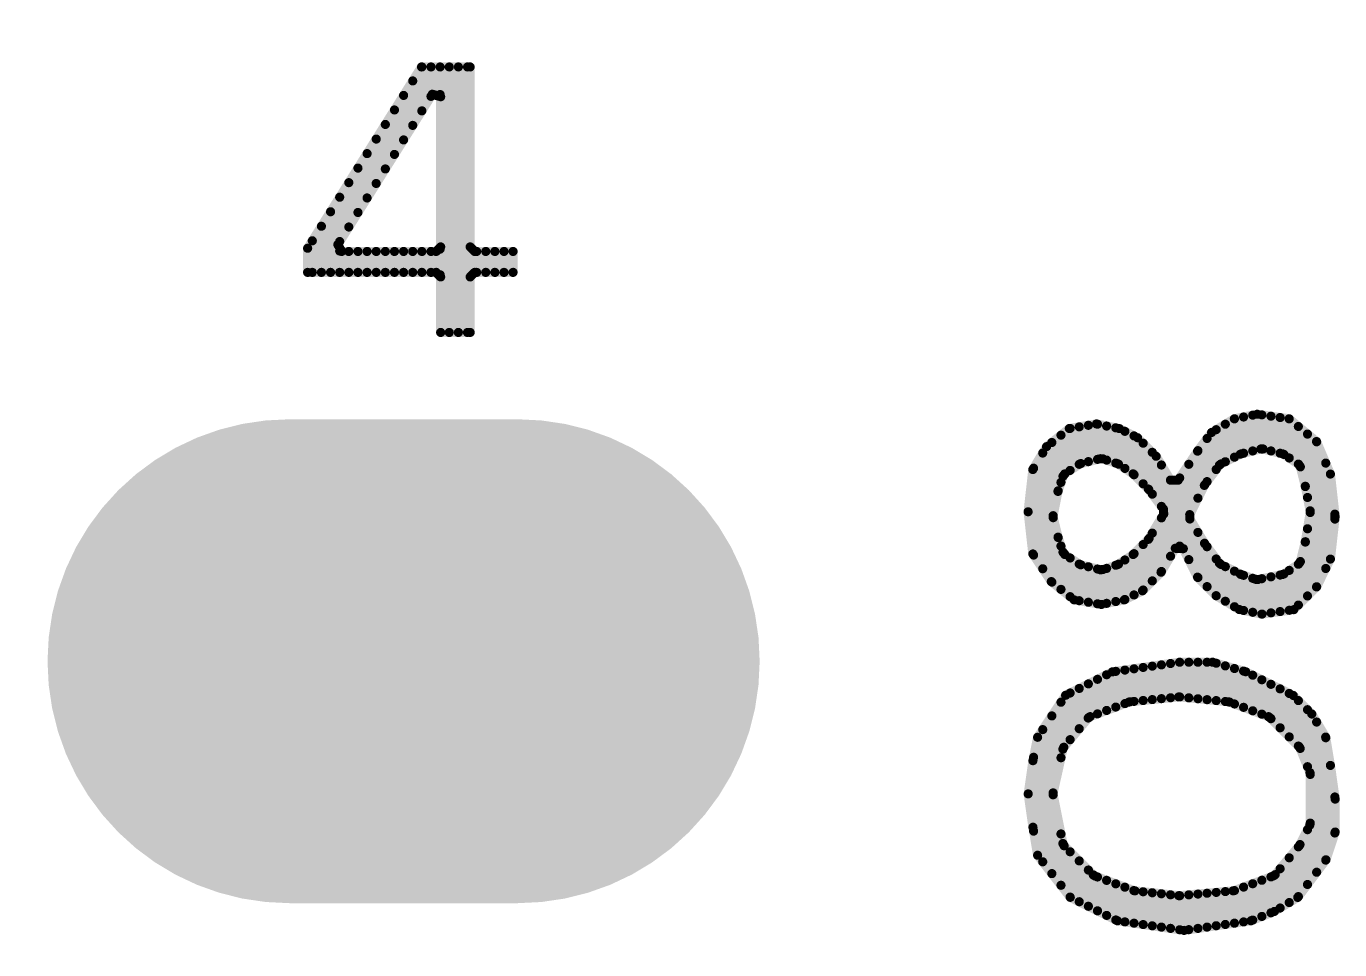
# Model space of a CAD drawing. Extents: x 17.6 to 58.9, y 21.2 to 90.7.
# Drawn here: x 25.62 to 29.274, y 48.422 to 50.991 of the extents above; entities that cross this region are included whole.
import ezdxf

# ---------------------------------------------------------------- set-up
doc = ezdxf.new("R2010")
doc.units = 0
doc.header["$MEASUREMENT"] = 0
doc.layers.get('0').update_dxf_attribs({"linetype": 'CONTINUOUS'})
doc.layers.get('Defpoints').update_dxf_attribs({"linetype": 'CONTINUOUS'})
doc.layers.add('SILKTOP_PHO', color=251, linetype='CONTINUOUS')
doc.styles.get("Standard").update_dxf_attribs({"font": 'arial.ttf'})
doc.dimstyles.get("Standard").update_dxf_attribs({"dimtxt": 1.5, "dimasz": 1.5, "dimexe": 0.18, "dimexo": 0, "dimgap": 0.5, "dimtad": 0, "dimtih": 1, "dimtoh": 1, "dimzin": 0, "dimdsep": 46, "dimtxsty": 'Standard', "dimcen": 0.09, "dimadec": 0, "dimazin": 0, "dimtfac": 1, "dimtofl": 0, "dimtmove": 2, "dimatfit": 3, "dimfxl": 1, "dimtolj": 1, "dimtzin": 0, "dimarcsym": 0})

# ---------------------------------------------------------------- blocks, each defined once
blk = doc.blocks.new('ROUND_1')
at = {"const_width": 0.0127}
blk.add_lwpolyline([(-0.00635, 0, 1), (0.00635, 0, 1)], format="xyb", close=True, dxfattribs=at)
blk = doc.blocks.new('OBLONG_245')
at = {"const_width": 1.3462}
blk.add_lwpolyline([(0.3175, 0), (-0.3175, 0)], dxfattribs=at)
at = {"const_width": 0.6731}
for points in [[(-0.65405, 0, 1), (0.01905, 0, 1)], [(-0.01905, 0, 1), (0.65405, 0, 1)]]:
    blk.add_lwpolyline(points, format="xyb", close=True, dxfattribs=at)
blk = doc.blocks.new('*D70')
at = {"color": 0, "linetype": 'Continuous', "lineweight": -2}
for p, q in [((25.9319, 73.66), (19.9956, 73.66)), ((20.1756, 72.16), (20.1756, 50.7959)), ((20.1756, 26.9), (20.1756, 48.2641)), ((25.9319, 25.4), (19.9956, 25.4))]:
    blk.add_line(p, q, dxfattribs=at)
at = {"color": 0, "linetype": 'Continuous'}
for points in [[(19.9256, 72.16), (20.4256, 72.16), (20.1756, 73.66)], [(19.9256, 26.9), (20.4256, 26.9), (20.1756, 25.4)]]:
    blk.add_solid(points, dxfattribs=at)
at = {"layer": 'Defpoints', "color": 0, "linetype": 'Continuous'}
for p in [(25.9319, 73.66), (20.1756, 25.4), (25.9319, 25.4)]:
    blk.add_point(p, dxfattribs=at)
at = {"color": 0, "linetype": 'Continuous', "insert": (20.1756, 49.53), "char_height": 1.5, "attachment_point": 5}
blk.add_mtext('\\A1;48.26', dxfattribs=at)

msp = doc.modelspace()

# ---------------------------------------------------------------- linework, layer by layer
at = {"layer": 'SILKTOP_PHO', "const_width": 0.0254}
for points in [[(26.719784, 50.878232), (26.403046, 50.373788)], [(26.855166, 50.878232), (26.719784, 50.878232)], [(26.7208, 50.756058), (26.7208, 50.878232)], [(26.7462, 50.796444), (26.7462, 50.878232)], [(26.7716, 50.801524), (26.7716, 50.878232)], [(26.797, 50.1396), (26.797, 50.878232)], [(26.8224, 50.1396), (26.8224, 50.878232)], [(26.8478, 50.1396), (26.8478, 50.878232)], [(26.855166, 50.377598), (26.855166, 50.878232)], [(26.6954, 50.715672), (26.6954, 50.83937)], [(26.48712, 50.384202), (26.749756, 50.802286)], [(26.67, 50.675286), (26.67, 50.798984)], [(26.749756, 50.802286), (26.773124, 50.795428)], [(26.773124, 50.795428), (26.773124, 50.377598)], [(26.6446, 50.6349), (26.6446, 50.758598)], [(26.6192, 50.594514), (26.6192, 50.718212)], [(26.5938, 50.554128), (26.5938, 50.677572)], [(26.5684, 50.513742), (26.5684, 50.637186)], [(26.543, 50.473356), (26.543, 50.5968)], [(26.5176, 50.43297), (26.5176, 50.556414)], [(26.4922, 50.392584), (26.4922, 50.515774)], [(26.4668, 50.306732), (26.4668, 50.475388)], [(26.4414, 50.306732), (26.4414, 50.435002)], [(26.416, 50.306732), (26.416, 50.394616)], [(26.497788, 50.364898), (26.48712, 50.384202)], [(26.773124, 50.377598), (26.760424, 50.364898)], [(26.867866, 50.364898), (26.855166, 50.377598)], [(26.403046, 50.373788), (26.403046, 50.306732)], [(26.4922, 50.306732), (26.4922, 50.366168)], [(26.760424, 50.364898), (26.497788, 50.364898)], [(26.5176, 50.306732), (26.5176, 50.364898)], [(26.543, 50.306732), (26.543, 50.364898)], [(26.5684, 50.306732), (26.5684, 50.364898)], [(26.5938, 50.306732), (26.5938, 50.364898)], [(26.6192, 50.306732), (26.6192, 50.364898)], [(26.6446, 50.306732), (26.6446, 50.364898)], [(26.67, 50.306732), (26.67, 50.364898)], [(26.6954, 50.306732), (26.6954, 50.364898)], [(26.7208, 50.306732), (26.7208, 50.364898)], [(26.7462, 50.306732), (26.7462, 50.364898)], [(26.7716, 50.300128), (26.7716, 50.371502)], [(26.974546, 50.364898), (26.867866, 50.364898)], [(26.8732, 50.306732), (26.8732, 50.364898)], [(26.8986, 50.306732), (26.8986, 50.364898)], [(26.924, 50.306732), (26.924, 50.364898)], [(26.9494, 50.306732), (26.9494, 50.364898)], [(26.974546, 50.306732), (26.974546, 50.364898)], [(26.403046, 50.306732), (26.760424, 50.306732)], [(26.760424, 50.306732), (26.773124, 50.294032)], [(26.855166, 50.294032), (26.867866, 50.306732)], [(26.867866, 50.306732), (26.974546, 50.306732)], [(26.773124, 50.294032), (26.773124, 50.1396)], [(26.855166, 50.1396), (26.855166, 50.294032)], [(26.773124, 50.1396), (26.855166, 50.1396)], [(29.044646, 49.912016), (28.981146, 49.899316)], [(29.0068, 49.803558), (29.0068, 49.904396)], [(29.0322, 49.809908), (29.0322, 49.909476)], [(29.133546, 49.899316), (29.044646, 49.912016)], [(29.0576, 49.81575), (29.0576, 49.910238)], [(29.083, 49.809908), (29.083, 49.906682)], [(29.1084, 49.803558), (29.1084, 49.902872)], [(28.521914, 49.872392), (28.458668, 49.821846)], [(28.597606, 49.885092), (28.521914, 49.872392)], [(28.5242, 49.755806), (28.5242, 49.872646)], [(28.5496, 49.772824), (28.5496, 49.876964)], [(28.575, 49.78019), (28.575, 49.881282)], [(28.661106, 49.872138), (28.597606, 49.885092)], [(28.6004, 49.78654), (28.6004, 49.88433)], [(28.6258, 49.784508), (28.6258, 49.87925)], [(28.6512, 49.776126), (28.6512, 49.87417)], [(28.711906, 49.846738), (28.661106, 49.872138)], [(28.6766, 49.761394), (28.6766, 49.864518)], [(28.981146, 49.899316), (28.917646, 49.861216)], [(28.9306, 49.758346), (28.9306, 49.86909)], [(28.956, 49.779936), (28.956, 49.88433)], [(28.9814, 49.792636), (28.9814, 49.899316)], [(29.209746, 49.83607), (29.133546, 49.899316)], [(29.1338, 49.79035), (29.1338, 49.899316)], [(29.1592, 49.773332), (29.1592, 49.87798)], [(28.4734, 49.445164), (28.4734, 49.83353)], [(28.4988, 49.722532), (28.4988, 49.85385)], [(28.702, 49.743868), (28.702, 49.851818)], [(28.763468, 49.795176), (28.711906, 49.846738)], [(28.7274, 49.718468), (28.7274, 49.831498)], [(28.917646, 49.861216), (28.878784, 49.8094)], [(28.9052, 49.724564), (28.9052, 49.844706)], [(29.1846, 49.680622), (29.1846, 49.856898)], [(29.248354, 49.745646), (29.209746, 49.83607)], [(29.21, 49.43221), (29.21, 49.835308)], [(28.458668, 49.821846), (28.420568, 49.758346)], [(28.448, 49.482248), (28.448, 49.804066)], [(28.7528, 49.689766), (28.7528, 49.806098)], [(28.803346, 49.728882), (28.763468, 49.795176)], [(28.878784, 49.8094), (28.824682, 49.728374)], [(28.8798, 49.67859), (28.8798, 49.81067)], [(28.943808, 49.77384), (28.99791, 49.801018)], [(28.99791, 49.801018), (29.000704, 49.802034)], [(29.000704, 49.802034), (29.054806, 49.815496)], [(29.054806, 49.815496), (29.060902, 49.815496)], [(29.060902, 49.815496), (29.115004, 49.802034)], [(29.115004, 49.802034), (29.119068, 49.800256)], [(29.119068, 49.800256), (29.159708, 49.773078)], [(28.420568, 49.758346), (28.40736, 49.640744)], [(28.4226, 49.520348), (28.4226, 49.761902)], [(28.509468, 49.746154), (28.550108, 49.773078)], [(28.550108, 49.773078), (28.553918, 49.774856)], [(28.553918, 49.774856), (28.60802, 49.788318)], [(28.60802, 49.788318), (28.615132, 49.788064)], [(28.615132, 49.788064), (28.655772, 49.774602)], [(28.655772, 49.774602), (28.65882, 49.773078)], [(28.65882, 49.773078), (28.69946, 49.746154)], [(28.7782, 49.65573), (28.7782, 49.770792)], [(28.8544, 49.507648), (28.8544, 49.772824)], [(28.89885, 49.715928), (28.93949, 49.770284)], [(28.93949, 49.770284), (28.943808, 49.77384)], [(29.159708, 49.773078), (29.164788, 49.765712)], [(29.164788, 49.765712), (29.178504, 49.71161)], [(29.2354, 49.48301), (29.2354, 49.776126)], [(28.490926, 49.69891), (28.504388, 49.73955)], [(28.504388, 49.73955), (28.509468, 49.746154)], [(28.69946, 49.746154), (28.701492, 49.744376)], [(28.701492, 49.744376), (28.741878, 49.70399)], [(28.824682, 49.728374), (28.803346, 49.728882)], [(28.8036, 49.517046), (28.8036, 49.728628)], [(28.829, 49.54524), (28.829, 49.734724)], [(29.261562, 49.627282), (29.248354, 49.745646)], [(28.476956, 49.629822), (28.490418, 49.697386)], [(28.490418, 49.697386), (28.490926, 49.69891)], [(28.741878, 49.70399), (28.743148, 49.702466)], [(28.743148, 49.702466), (28.783788, 49.648364)], [(28.85694, 49.63287), (28.89758, 49.71415)], [(28.89758, 49.71415), (28.89885, 49.715928)], [(29.178504, 49.71161), (29.178504, 49.710848)], [(29.178504, 49.710848), (29.191966, 49.643284)], [(28.783788, 49.648364), (28.78455, 49.63414)], [(28.40736, 49.640744), (28.420568, 49.523396)], [(28.47721, 49.624234), (28.476956, 49.629822)], [(28.490672, 49.570132), (28.47721, 49.624234)], [(28.78455, 49.63414), (28.74391, 49.566576)], [(28.7782, 49.474628), (28.7782, 49.623726)], [(28.857448, 49.620678), (28.85694, 49.63287)], [(28.898088, 49.553114), (28.857448, 49.620678)], [(29.19222, 49.638712), (29.178504, 49.557432)], [(29.191966, 49.643284), (29.19222, 49.640744)], [(29.19222, 49.640744), (29.19222, 49.638712)], [(29.248354, 49.509172), (29.261562, 49.627282)], [(29.2608, 49.620424), (29.2608, 49.63414)], [(28.7528, 49.448466), (28.7528, 49.581308)], [(28.8798, 49.457864), (28.8798, 49.58334)], [(29.1846, 49.406556), (29.1846, 49.5935)], [(28.490926, 49.569116), (28.490672, 49.570132)], [(28.504388, 49.528476), (28.490926, 49.569116)], [(28.4988, 49.424844), (28.4988, 49.545494)], [(28.741878, 49.564036), (28.701492, 49.523396)], [(28.7274, 49.423066), (28.7274, 49.549558)], [(28.74391, 49.566576), (28.741878, 49.564036)], [(28.777184, 49.472596), (28.816808, 49.539144)], [(28.816808, 49.539144), (28.83916, 49.538128)], [(28.83916, 49.538128), (28.878784, 49.45888)], [(28.89885, 49.551844), (28.898088, 49.553114)], [(28.93949, 49.497742), (28.89885, 49.551844)], [(28.9052, 49.432464), (28.9052, 49.543462)], [(29.178504, 49.556416), (29.164788, 49.502314)], [(29.178504, 49.557432), (29.178504, 49.556416)], [(28.420568, 49.523396), (28.471876, 49.446434)], [(28.509468, 49.521872), (28.504388, 49.528476)], [(28.550108, 49.494948), (28.509468, 49.521872)], [(28.5242, 49.404524), (28.5242, 49.51222)], [(28.69946, 49.521872), (28.65882, 49.494948)], [(28.6766, 49.39665), (28.6766, 49.506632)], [(28.701492, 49.523396), (28.69946, 49.521872)], [(28.702, 49.40935), (28.702, 49.524158)], [(28.9306, 49.407064), (28.9306, 49.509426)], [(29.164788, 49.502314), (29.159708, 49.494948)], [(29.209746, 49.431702), (29.248354, 49.509172)], [(28.5496, 49.393348), (28.5496, 49.495202)], [(28.553918, 49.49317), (28.550108, 49.494948)], [(28.60802, 49.479454), (28.553918, 49.49317)], [(28.575, 49.38903), (28.575, 49.487836)], [(28.6004, 49.384712), (28.6004, 49.481486)], [(28.615132, 49.479962), (28.60802, 49.479454)], [(28.655772, 49.493424), (28.615132, 49.479962)], [(28.6258, 49.385982), (28.6258, 49.483264)], [(28.6512, 49.391062), (28.6512, 49.4919)], [(28.65882, 49.494948), (28.655772, 49.493424)], [(28.725622, 49.421034), (28.777184, 49.472596)], [(28.943808, 49.494186), (28.93949, 49.497742)], [(28.99791, 49.467008), (28.943808, 49.494186)], [(28.956, 49.391824), (28.956, 49.48809)], [(28.9814, 49.376584), (28.9814, 49.47539)], [(28.999688, 49.466246), (28.99791, 49.467008)], [(29.040328, 49.452784), (28.999688, 49.466246)], [(29.0068, 49.36617), (29.0068, 49.46396)], [(29.114496, 49.465992), (29.046678, 49.452276)], [(29.1084, 49.363122), (29.1084, 49.464722)], [(29.119068, 49.46777), (29.114496, 49.465992)], [(29.159708, 49.494948), (29.119068, 49.46777)], [(29.1338, 49.366678), (29.1338, 49.477676)], [(29.1592, 49.381156), (29.1592, 49.494694)], [(28.471876, 49.446434), (28.535376, 49.395634)], [(28.878784, 49.45888), (28.930346, 49.407318)], [(29.0322, 49.36109), (29.0322, 49.455578)], [(29.046678, 49.452276), (29.040328, 49.452784)], [(29.0576, 49.35601), (29.0576, 49.454562)], [(29.083, 49.359566), (29.083, 49.459642)], [(29.1465, 49.368456), (29.209746, 49.431702)], [(28.535376, 49.395634), (28.611068, 49.382934)], [(28.611068, 49.382934), (28.674822, 49.395634)], [(28.674822, 49.395634), (28.725622, 49.421034)], [(28.930346, 49.407318), (28.994862, 49.36871)], [(28.994862, 49.36871), (29.058108, 49.35601)], [(29.058108, 49.35601), (29.1465, 49.368456)], [(28.828746, 49.222152), (28.642056, 49.195482)], [(28.7274, 49.115726), (28.7274, 49.207674)], [(28.7528, 49.118266), (28.7528, 49.21123)], [(28.7782, 49.120806), (28.7782, 49.214786)], [(28.8036, 49.123346), (28.8036, 49.218596)], [(28.920694, 49.222152), (28.828746, 49.222152)], [(28.829, 49.125632), (28.829, 49.222152)], [(28.8544, 49.123092), (28.8544, 49.222152)], [(28.8798, 49.120552), (28.8798, 49.222152)], [(28.9052, 49.118012), (28.9052, 49.222152)], [(29.012642, 49.195736), (28.920694, 49.222152)], [(28.9306, 49.115472), (28.9306, 49.219358)], [(28.956, 49.112932), (28.956, 49.211992)], [(28.642056, 49.195482), (28.511754, 49.130204)], [(28.6004, 49.078388), (28.6004, 49.174654)], [(28.6258, 49.08804), (28.6258, 49.187354)], [(28.6512, 49.097438), (28.6512, 49.196752)], [(28.6766, 49.10709), (28.6766, 49.200308)], [(28.702, 49.113186), (28.702, 49.203864)], [(28.9814, 49.106074), (28.9814, 49.204626)], [(29.0068, 49.096676), (29.0068, 49.197514)], [(29.144976, 49.129696), (29.012642, 49.195736)], [(29.0322, 49.087024), (29.0322, 49.186084)], [(29.0576, 49.077626), (29.0576, 49.173384)], [(28.5242, 49.00676), (28.5242, 49.136554)], [(28.5496, 49.03724), (28.5496, 49.149254)], [(28.575, 49.06772), (28.575, 49.161954)], [(29.083, 49.06518), (29.083, 49.160684)], [(29.1084, 49.03978), (29.1084, 49.147984)], [(29.1338, 49.01438), (29.1338, 49.135284)], [(28.511754, 49.130204), (28.433776, 49.013364)], [(28.4988, 48.956468), (28.4988, 49.1109)], [(28.579826, 49.070768), (28.68803, 49.111408)], [(28.68803, 49.111408), (28.691078, 49.11217)], [(28.691078, 49.11217), (28.82646, 49.125632)], [(28.82646, 49.125632), (28.829, 49.125632)], [(28.829, 49.125632), (28.964382, 49.11217)], [(28.964382, 49.11217), (28.96743, 49.111408)], [(28.96743, 49.111408), (29.075888, 49.070768)], [(29.196538, 49.078134), (29.144976, 49.129696)], [(29.1592, 48.98898), (29.1592, 49.115472)], [(28.4734, 48.634142), (28.4734, 49.0728)], [(28.506674, 48.985678), (28.574492, 49.066958)], [(28.574492, 49.066958), (28.579826, 49.070768)], [(29.075888, 49.070768), (29.080206, 49.06772)], [(29.080206, 49.06772), (29.161486, 48.986694)], [(29.1846, 48.931576), (29.1846, 49.090072)], [(29.235146, 49.013872), (29.196538, 49.078134)], [(28.448, 48.666908), (28.448, 49.0347)], [(29.21, 48.637952), (29.21, 49.055782)], [(28.433776, 49.013364), (28.420822, 48.94834)], [(29.248354, 48.935132), (29.235146, 49.013872)], [(29.2354, 48.671734), (29.2354, 49.012094)], [(28.4226, 48.752252), (28.4226, 48.957738)], [(28.476956, 48.858678), (28.504134, 48.980344)], [(28.504134, 48.980344), (28.506674, 48.985678)], [(29.161486, 48.986694), (29.16428, 48.982376)], [(29.16428, 48.982376), (29.191458, 48.914812)], [(28.420822, 48.94834), (28.407614, 48.855884)], [(29.191458, 48.914812), (29.19222, 48.909986)], [(29.261562, 48.841406), (29.248354, 48.935132)], [(29.19222, 48.909986), (29.19222, 48.774604)], [(28.407614, 48.855884), (28.420822, 48.763174)], [(28.476956, 48.853344), (28.476956, 48.858678)], [(28.504134, 48.717962), (28.476956, 48.853344)], [(29.2608, 48.747172), (29.2608, 48.847248)], [(29.261562, 48.749712), (29.261562, 48.841406)], [(29.19095, 48.769016), (29.163772, 48.714914)], [(29.19222, 48.774604), (29.19095, 48.769016)], [(28.420822, 48.763174), (28.433776, 48.685196)], [(28.4988, 48.60163), (28.4988, 48.744378)], [(29.1846, 48.603916), (29.1846, 48.756316)], [(29.235908, 48.672496), (29.261562, 48.749712)], [(28.507436, 48.711612), (28.504134, 48.717962)], [(28.588716, 48.630332), (28.507436, 48.711612)], [(28.5242, 48.568864), (28.5242, 48.694848)], [(29.162248, 48.712374), (29.094684, 48.631094)], [(29.1592, 48.570134), (29.1592, 48.708564)], [(29.163772, 48.714914), (29.162248, 48.712374)], [(28.433776, 48.685196), (28.524708, 48.568102)], [(28.5496, 48.55591), (28.5496, 48.669448)], [(29.1338, 48.553624), (29.1338, 48.678084)], [(29.157422, 48.567848), (29.235908, 48.672496)], [(28.575, 48.54321), (28.575, 48.644048)], [(28.593288, 48.627538), (28.588716, 48.630332)], [(28.701492, 48.586898), (28.593288, 48.627538)], [(28.6004, 48.53051), (28.6004, 48.624744)], [(29.08935, 48.627538), (28.981146, 48.586898)], [(29.083, 48.525176), (29.083, 48.624998)], [(29.094684, 48.631094), (29.08935, 48.627538)], [(29.1084, 48.538384), (29.1084, 48.647604)], [(28.6258, 48.51781), (28.6258, 48.615346)], [(28.6512, 48.50511), (28.6512, 48.605694)], [(28.6766, 48.499776), (28.6766, 48.596296)], [(28.70454, 48.586136), (28.701492, 48.586898)], [(28.702, 48.49622), (28.702, 48.586644)], [(28.82646, 48.572674), (28.70454, 48.586136)], [(28.977844, 48.586136), (28.829, 48.572674)], [(28.981146, 48.586898), (28.977844, 48.586136)], [(28.9814, 48.49622), (28.9814, 48.586898)], [(29.0068, 48.499776), (29.0068, 48.59655)], [(29.0322, 48.504856), (29.0322, 48.605948)], [(29.0576, 48.515016), (29.0576, 48.6156)], [(28.524708, 48.568102), (28.655772, 48.502824)], [(28.7274, 48.49241), (28.7274, 48.583596)], [(28.7528, 48.488854), (28.7528, 48.580802)], [(28.7782, 48.485298), (28.7782, 48.578008)], [(28.8036, 48.481742), (28.8036, 48.575214)], [(28.829, 48.572674), (28.82646, 48.572674)], [(28.829, 48.477932), (28.829, 48.572674)], [(28.8544, 48.478186), (28.8544, 48.57496)], [(28.8798, 48.481742), (28.8798, 48.577246)], [(28.9052, 48.485298), (28.9052, 48.579532)], [(28.9306, 48.489108), (28.9306, 48.581818)], [(28.956, 48.492664), (28.956, 48.584104)], [(29.092652, 48.528986), (29.157422, 48.567848)], [(29.027374, 48.502824), (29.092652, 48.528986)], [(28.655772, 48.502824), (28.841192, 48.476154)], [(28.841192, 48.476154), (29.027374, 48.502824)]]:
    msp.add_lwpolyline(points, dxfattribs=at)

# ---------------------------------------------------------------- block references
msp.add_blockref('OBLONG_245', (26.67, 49.224946))
at = {"layer": 'SILKTOP_PHO'}
for p in [(26.719784, 50.878232), (26.7208, 50.878232), (26.7462, 50.878232), (26.7716, 50.878232), (26.797, 50.878232), (26.8224, 50.878232), (26.8478, 50.878232), (26.855166, 50.878232), (26.6954, 50.83937), (26.67, 50.798984), (26.7462, 50.796444), (26.749756, 50.802286), (26.7716, 50.801524), (26.773124, 50.795428), (26.773124, 50.795428), (26.6446, 50.758598), (26.7208, 50.756058), (26.6192, 50.718212), (26.6954, 50.715672), (26.5938, 50.677572), (26.67, 50.675286), (26.5684, 50.637186), (26.6446, 50.6349), (26.543, 50.5968), (26.6192, 50.594514), (26.5176, 50.556414), (26.5938, 50.554128), (26.4922, 50.515774), (26.5684, 50.513742), (26.4668, 50.475388), (26.543, 50.473356), (26.4414, 50.435002), (26.5176, 50.43297), (26.416, 50.394616), (26.48712, 50.384202), (26.4922, 50.392584), (26.773124, 50.377598), (26.855166, 50.377598), (26.403046, 50.373788), (26.4922, 50.366168), (26.497788, 50.364898), (26.5176, 50.364898), (26.543, 50.364898), (26.5684, 50.364898), (26.5938, 50.364898), (26.6192, 50.364898), (26.6446, 50.364898), (26.67, 50.364898), (26.6954, 50.364898), (26.7208, 50.364898), (26.7462, 50.364898), (26.760424, 50.364898), (26.7716, 50.371502), (26.867866, 50.364898), (26.8732, 50.364898), (26.8986, 50.364898), (26.924, 50.364898), (26.9494, 50.364898), (26.974546, 50.364898), (26.974546, 50.364898), (26.403046, 50.306732), (26.416, 50.306732), (26.4414, 50.306732), (26.4668, 50.306732), (26.4922, 50.306732), (26.5176, 50.306732), (26.543, 50.306732), (26.5684, 50.306732), (26.5938, 50.306732), (26.6192, 50.306732), (26.6446, 50.306732), (26.67, 50.306732), (26.6954, 50.306732), (26.7208, 50.306732), (26.7462, 50.306732), (26.760424, 50.306732), (26.867866, 50.306732), (26.8732, 50.306732), (26.8986, 50.306732), (26.924, 50.306732), (26.9494, 50.306732), (26.974546, 50.306732), (26.7716, 50.300128), (26.773124, 50.294032), (26.855166, 50.294032), (26.773124, 50.1396), (26.797, 50.1396), (26.8224, 50.1396), (26.8478, 50.1396), (26.855166, 50.1396), (29.0068, 49.904396), (29.0322, 49.909476), (29.044646, 49.912016), (29.0576, 49.910238), (29.083, 49.906682), (29.1084, 49.902872), (28.521914, 49.872392), (28.5242, 49.872646), (28.5496, 49.876964), (28.575, 49.881282), (28.597606, 49.885092), (28.6004, 49.88433), (28.6258, 49.87925), (28.6512, 49.87417), (28.661106, 49.872138), (28.6766, 49.864518), (28.9306, 49.86909), (28.956, 49.88433), (28.981146, 49.899316), (28.9814, 49.899316), (29.133546, 49.899316), (29.1338, 49.899316), (29.1592, 49.87798), (28.4734, 49.83353), (28.4988, 49.85385), (28.702, 49.851818), (28.711906, 49.846738), (28.7274, 49.831498), (28.9052, 49.844706), (28.917646, 49.861216), (29.1846, 49.856898), (29.209746, 49.83607), (29.21, 49.835308), (28.448, 49.804066), (28.458668, 49.821846), (28.7528, 49.806098), (28.763468, 49.795176), (28.878784, 49.8094), (28.8798, 49.81067), (28.9814, 49.792636), (28.99791, 49.801018), (29.000704, 49.802034), (29.0068, 49.803558), (29.0322, 49.809908), (29.054806, 49.815496), (29.0576, 49.81575), (29.060902, 49.815496), (29.083, 49.809908), (29.1084, 49.803558), (29.115004, 49.802034), (29.119068, 49.800256), (28.420568, 49.758346), (28.4226, 49.761902), (28.5242, 49.755806), (28.5496, 49.772824), (28.550108, 49.773078), (28.553918, 49.774856), (28.575, 49.78019), (28.6004, 49.78654), (28.60802, 49.788318), (28.615132, 49.788064), (28.6258, 49.784508), (28.6512, 49.776126), (28.655772, 49.774602), (28.65882, 49.773078), (28.6766, 49.761394), (28.7782, 49.770792), (28.8544, 49.772824), (28.9306, 49.758346), (28.93949, 49.770284), (28.943808, 49.77384), (28.956, 49.779936), (29.1338, 49.79035), (29.1592, 49.773332), (29.159708, 49.773078), (29.164788, 49.765712), (29.2354, 49.776126), (28.4988, 49.722532), (28.504388, 49.73955), (28.509468, 49.746154), (28.69946, 49.746154), (28.701492, 49.744376), (28.702, 49.743868), (28.7274, 49.718468), (28.803346, 49.728882), (28.8036, 49.728628), (28.824682, 49.728374), (28.829, 49.734724), (28.9052, 49.724564), (29.248354, 49.745646), (28.490418, 49.697386), (28.490926, 49.69891), (28.741878, 49.70399), (28.743148, 49.702466), (28.7528, 49.689766), (28.89758, 49.71415), (28.89885, 49.715928), (29.178504, 49.71161), (29.178504, 49.710848), (28.7782, 49.65573), (28.783788, 49.648364), (28.8798, 49.67859), (29.1846, 49.680622), (28.40736, 49.640744), (28.476956, 49.629822), (28.47721, 49.624234), (28.7782, 49.623726), (28.78455, 49.63414), (28.78455, 49.63414), (28.85694, 49.63287), (28.857448, 49.620678), (29.191966, 49.643284), (29.19222, 49.640744), (29.19222, 49.640744), (29.19222, 49.638712), (29.2608, 49.63414), (29.2608, 49.620424), (29.261562, 49.627282), (29.261562, 49.627282), (28.7528, 49.581308), (28.8798, 49.58334), (29.1846, 49.5935), (28.490672, 49.570132), (28.490926, 49.569116), (28.4988, 49.545494), (28.7274, 49.549558), (28.741878, 49.564036), (28.74391, 49.566576), (28.816808, 49.539144), (28.829, 49.54524), (28.83916, 49.538128), (28.898088, 49.553114), (28.89885, 49.551844), (28.9052, 49.543462), (29.178504, 49.557432), (29.178504, 49.556416), (28.420568, 49.523396), (28.4226, 49.520348), (28.504388, 49.528476), (28.509468, 49.521872), (28.5242, 49.51222), (28.6766, 49.506632), (28.69946, 49.521872), (28.701492, 49.523396), (28.702, 49.524158), (28.8036, 49.517046), (28.8544, 49.507648), (28.9306, 49.509426), (29.164788, 49.502314), (29.248354, 49.509172), (28.448, 49.482248), (28.5496, 49.495202), (28.550108, 49.494948), (28.553918, 49.49317), (28.575, 49.487836), (28.6004, 49.481486), (28.60802, 49.479454), (28.615132, 49.479962), (28.6258, 49.483264), (28.6512, 49.4919), (28.655772, 49.493424), (28.65882, 49.494948), (28.777184, 49.472596), (28.7782, 49.474628), (28.93949, 49.497742), (28.943808, 49.494186), (28.956, 49.48809), (28.9814, 49.47539), (28.99791, 49.467008), (28.999688, 49.466246), (29.0068, 49.46396), (29.1084, 49.464722), (29.114496, 49.465992), (29.119068, 49.46777), (29.1338, 49.477676), (29.1592, 49.494694), (29.159708, 49.494948), (29.2354, 49.48301), (28.471876, 49.446434), (28.4734, 49.445164), (28.7528, 49.448466), (28.878784, 49.45888), (28.8798, 49.457864), (28.9052, 49.432464), (29.0322, 49.455578), (29.040328, 49.452784), (29.046678, 49.452276), (29.0576, 49.454562), (29.083, 49.459642), (29.209746, 49.431702), (29.21, 49.43221), (28.4988, 49.424844), (28.5242, 49.404524), (28.535376, 49.395634), (28.5496, 49.393348), (28.575, 49.38903), (28.6512, 49.391062), (28.674822, 49.395634), (28.6766, 49.39665), (28.702, 49.40935), (28.725622, 49.421034), (28.7274, 49.423066), (28.930346, 49.407318), (28.9306, 49.407064), (28.956, 49.391824), (29.1846, 49.406556), (28.6004, 49.384712), (28.611068, 49.382934), (28.6258, 49.385982), (28.9814, 49.376584), (28.994862, 49.36871), (29.0068, 49.36617), (29.0322, 49.36109), (29.0576, 49.35601), (29.058108, 49.35601), (29.083, 49.359566), (29.1084, 49.363122), (29.1338, 49.366678), (29.1465, 49.368456), (29.1592, 49.381156), (28.7274, 49.207674), (28.7528, 49.21123), (28.7782, 49.214786), (28.8036, 49.218596), (28.828746, 49.222152), (28.829, 49.222152), (28.8544, 49.222152), (28.8798, 49.222152), (28.9052, 49.222152), (28.920694, 49.222152), (28.9306, 49.219358), (28.956, 49.211992), (28.6004, 49.174654), (28.6258, 49.187354), (28.642056, 49.195482), (28.6512, 49.196752), (28.6766, 49.200308), (28.702, 49.203864), (28.9814, 49.204626), (29.0068, 49.197514), (29.012642, 49.195736), (29.0322, 49.186084), (29.0576, 49.173384), (28.5242, 49.136554), (28.5496, 49.149254), (28.575, 49.161954), (29.083, 49.160684), (29.1084, 49.147984), (29.1338, 49.135284), (28.4988, 49.1109), (28.511754, 49.130204), (28.6512, 49.097438), (28.6766, 49.10709), (28.68803, 49.111408), (28.691078, 49.11217), (28.702, 49.113186), (28.7274, 49.115726), (28.7528, 49.118266), (28.7782, 49.120806), (28.8036, 49.123346), (28.82646, 49.125632), (28.829, 49.125632), (28.829, 49.125632), (28.8544, 49.123092), (28.8798, 49.120552), (28.9052, 49.118012), (28.9306, 49.115472), (28.956, 49.112932), (28.964382, 49.11217), (28.96743, 49.111408), (28.9814, 49.106074), (29.0068, 49.096676), (29.144976, 49.129696), (29.1592, 49.115472), (28.4734, 49.0728), (28.574492, 49.066958), (28.575, 49.06772), (28.579826, 49.070768), (28.6004, 49.078388), (28.6258, 49.08804), (29.0322, 49.087024), (29.0576, 49.077626), (29.075888, 49.070768), (29.080206, 49.06772), (29.083, 49.06518), (29.1846, 49.090072), (29.196538, 49.078134), (28.448, 49.0347), (28.5496, 49.03724), (29.1084, 49.03978), (29.21, 49.055782), (28.433776, 49.013364), (28.5242, 49.00676), (29.1338, 49.01438), (29.1592, 48.98898), (29.235146, 49.013872), (29.2354, 49.012094), (28.4226, 48.957738), (28.4988, 48.956468), (28.504134, 48.980344), (28.506674, 48.985678), (29.161486, 48.986694), (29.16428, 48.982376), (28.420822, 48.94834), (29.1846, 48.931576), (29.191458, 48.914812), (29.248354, 48.935132), (29.19222, 48.909986), (29.19222, 48.909986), (28.407614, 48.855884), (28.476956, 48.858678), (28.476956, 48.853344), (29.2608, 48.847248), (29.261562, 48.841406), (29.261562, 48.841406), (29.19095, 48.769016), (29.19222, 48.774604), (28.420822, 48.763174), (28.4226, 48.752252), (28.4988, 48.744378), (29.1846, 48.756316), (29.2608, 48.747172), (29.261562, 48.749712), (28.504134, 48.717962), (28.507436, 48.711612), (28.5242, 48.694848), (29.1592, 48.708564), (29.162248, 48.712374), (29.163772, 48.714914), (28.433776, 48.685196), (28.448, 48.666908), (28.5496, 48.669448), (29.1338, 48.678084), (29.2354, 48.671734), (29.235908, 48.672496), (28.4734, 48.634142), (28.575, 48.644048), (28.588716, 48.630332), (28.593288, 48.627538), (28.6004, 48.624744), (29.083, 48.624998), (29.08935, 48.627538), (29.094684, 48.631094), (29.1084, 48.647604), (29.21, 48.637952), (28.4988, 48.60163), (28.6258, 48.615346), (28.6512, 48.605694), (28.6766, 48.596296), (28.701492, 48.586898), (28.702, 48.586644), (28.70454, 48.586136), (28.977844, 48.586136), (28.981146, 48.586898), (28.9814, 48.586898), (29.0068, 48.59655), (29.0322, 48.605948), (29.0576, 48.6156), (29.1846, 48.603916), (28.5242, 48.568864), (28.524708, 48.568102), (28.5496, 48.55591), (28.7274, 48.583596), (28.7528, 48.580802), (28.7782, 48.578008), (28.8036, 48.575214), (28.82646, 48.572674), (28.829, 48.572674), (28.829, 48.572674), (28.8544, 48.57496), (28.8798, 48.577246), (28.9052, 48.579532), (28.9306, 48.581818), (28.956, 48.584104), (29.1338, 48.553624), (29.157422, 48.567848), (29.1592, 48.570134), (28.575, 48.54321), (28.6004, 48.53051), (28.6258, 48.51781), (29.0576, 48.515016), (29.083, 48.525176), (29.092652, 48.528986), (29.1084, 48.538384), (28.6512, 48.50511), (28.655772, 48.502824), (28.6766, 48.499776), (28.702, 48.49622), (28.7274, 48.49241), (28.7528, 48.488854), (28.7782, 48.485298), (28.8036, 48.481742), (28.829, 48.477932), (28.841192, 48.476154), (28.8544, 48.478186), (28.8798, 48.481742), (28.9052, 48.485298), (28.9306, 48.489108), (28.956, 48.492664), (28.9814, 48.49622), (29.0068, 48.499776), (29.027374, 48.502824), (29.0322, 48.504856)]:
    msp.add_blockref('ROUND_1', p, dxfattribs=at)

# ---------------------------------------------------------------- dimensions: what is measured, and where the dimension line sits
at = {"linetype": 'Continuous'}
dim = msp.add_linear_dim(base=(20.175589, 25.4), p1=(25.931876, 73.66), p2=(25.931876, 25.4), angle=90, dimstyle='Standard', dxfattribs=at)
dim.commit()
dim.dimension.update_dxf_attribs({"geometry": '*D70', "text_midpoint": (20.175589, 49.53)})

doc.saveas('drawing.dxf')
